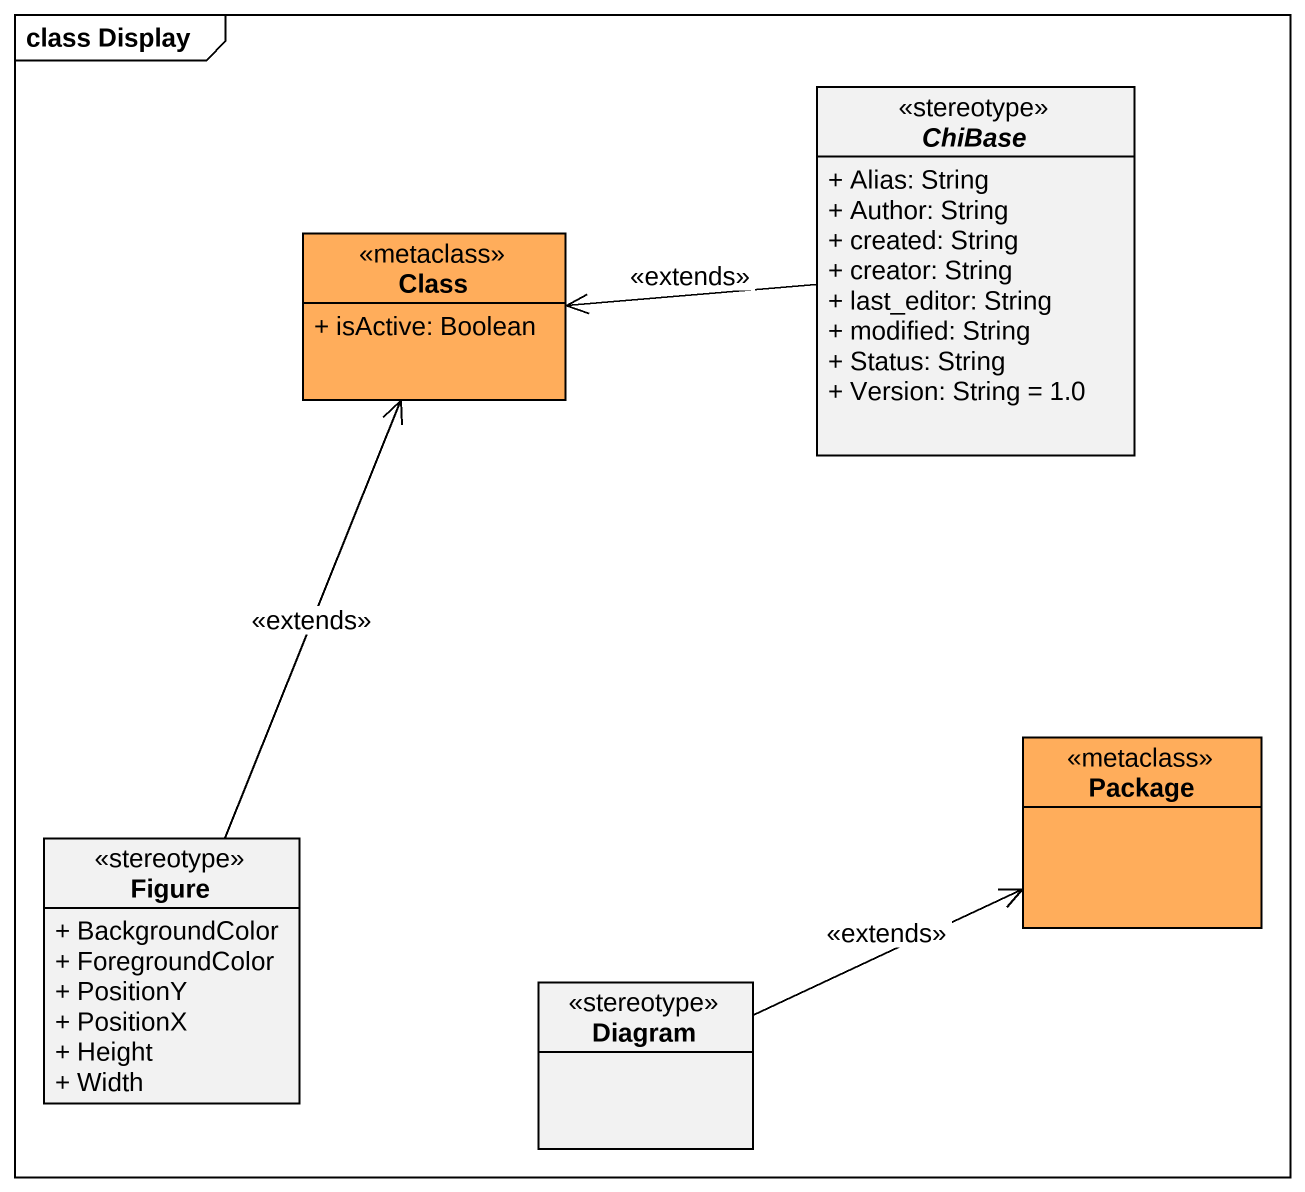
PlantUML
@startuml
mainframe class Display
hide circle
hide empty members
skinparam classAttributeIconSize 0
abstract class ChiBase <<stereotype>> {
  + Alias: String
  + Author: String
  + created: String
  + creator: String
  + last_editor: String
  + modified: String
  + Status: String
  + Version: String = 1.0
}
class "Class" as Class_ <<metaclass>> #FFAD5B {
  + isActive: Boolean
}
class "Package" as Package_ <<metaclass>> #FFAD5B
class Figure <<stereotype>> {
  + BackgroundColor
  + ForegroundColor
  + PositionY
  + PositionX
  + Height
  + Width
}
class Diagram <<stereotype>>
ChiBase -left-> Class_ : <<extends>>
Figure -up-> Class_ : <<extends>>
Diagram -right-> Package_ : <<extends>>
@enduml
